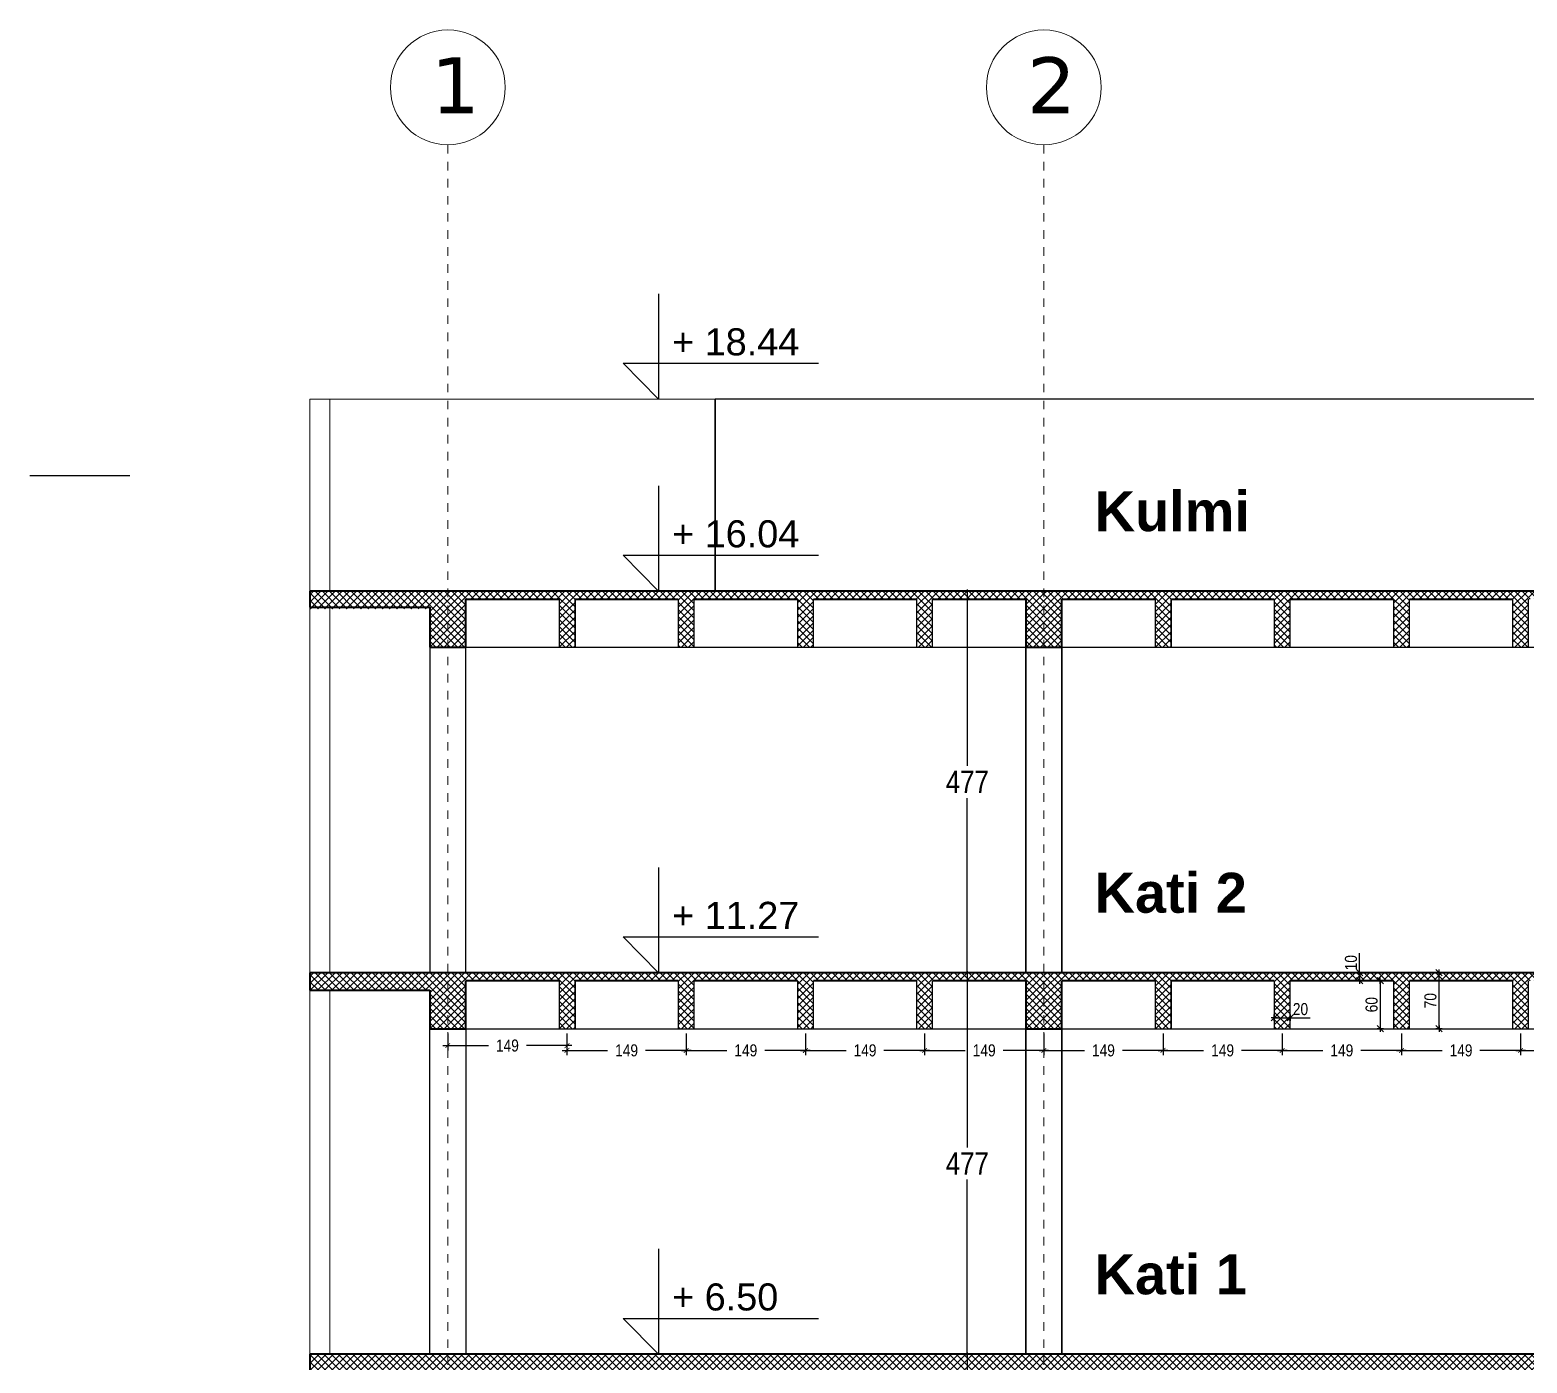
# Model space of a CAD drawing. Header units: centimetres. Extents: x 85226 to 578505, y -13061 to 170378.
# Drawn here: x 440003 to 441875, y 129253 to 130920 of the extents above; entities that cross this region are included whole.
import ezdxf

# ---------------------------------------------------------------- set-up
doc = ezdxf.new("R2010")
doc.units = ezdxf.units.CM
doc.linetypes.add('Dashed', pattern=[10.666667, 5.333333, -5.333333])
doc.linetypes.add('Dot & Dashed', pattern=[12.666666, 6.666666, -3.333333, 0, -2.666667])
for name, color, linetype, lineweight in [('0_Pen_No__6', 6, 'Continuous', 18), ('Akset_Pen_No__13', 13, 'Continuous', 18), ('Dimensionet', 150, 'Continuous', 15), ('muri', 7, 'Continuous', 40), ('New_01 Bodrumi_Pen_No__87', 87, 'Continuous', 18), ('Shtyllat', 1, 'Continuous', 25), ('Spotat', 1, 'Continuous', 15)]:
    doc.layers.add(name, color=color, linetype=linetype, lineweight=lineweight)
doc.layers.add('New_01 Bodrumi_Pen_No__88', color=7, linetype='Continuous', lineweight=18, true_color=0x092600)
doc.styles.add('Dimensionet CM', font='swissc.ttf', dxfattribs={"height": 15})
doc.styles.add('Mini shkronjat', font='simplex.shx', dxfattribs={"height": 6})
doc.dimstyles.new('Dimensionet CM', dxfattribs={"dimtxt": 10, "dimasz": 6, "dimexe": 6, "dimexo": 6, "dimgap": 10, "dimtad": 0, "dimtih": 1, "dimtoh": 1, "dimtxsty": 'Dimensionet CM', "dimblk": 'ARCHTICK', "dimcen": 1, "dimdle": 6, "dimadec": 0, "dimazin": 0, "dimtfac": 1, "dimtmove": 0, "dimatfit": 3, "dimldrblk": 'ARCHTICK', "dimfxl": 1, "dimarcsym": 0})
doc.dimstyles.new('DTH', dxfattribs={"dimtxt": 10, "dimasz": 0.8, "dimexe": 6, "dimexo": 6, "dimgap": 3, "dimtad": 1, "dimdec": 1, "dimtxsty": 'Dimensionet CM', "dimblk": 'D', "dimcen": 1, "dimdle": 6, "dimse1": 1, "dimse2": 1, "dimclrd": 256, "dimclrt": 256, "dimadec": 0, "dimazin": 0, "dimtfac": 1, "dimtdec": 1, "dimtmove": 0, "dimatfit": 3, "dimldrblk": 'D', "dimfxl": 6, "dimarcsym": 0})
doc.dimstyles.new('Maxi shkronjat', dxfattribs={"dimscale": 2, "dimtxt": 30, "dimasz": 1, "dimexe": 1, "dimexo": 1, "dimgap": 3, "dimtad": 0, "dimtih": 1, "dimtoh": 1, "dimzin": 9, "dimtxsty": 'Dimensionet CM', "dimblk": 'ARCHTICK', "dimcen": 1, "dimdle": 1, "dimadec": 0, "dimazin": 0, "dimtfac": 1, "dimtmove": 0, "dimatfit": 3, "dimldrblk": 'ARCHTICK', "dimfxl": 1, "dimarcsym": 0})
pattern_1 = [(135, (305789.556, 198503.813), (-4.49012806, -4.49012806), []), (225, (305789.556, 198503.813), (4.49012806, -4.49012806), [])]

# ---------------------------------------------------------------- blocks, each defined once
blk = doc.blocks.new('_ArchTick')
at = {"layer": 'Spotat', "color": 0, "const_width": 0.15}
blk.add_lwpolyline([(-0.5, -0.5), (0.5, 0.5)], dxfattribs=at)
blk = doc.blocks.new('*D4760')
at = {"color": 0, "lineweight": -2, "transparency": 16777216}
for p, q in [((440525.5, 129665), (440525.5, 129643.8)), ((440674.5, 129665), (440674.5, 129643.8)), ((440519.5, 129649.8), (440576.3, 129649.8)), ((440680.5, 129649.8), (440623.7, 129649.8))]:
    blk.add_line(p, q, dxfattribs=at)
at = {"layer": 'DEFPOINTS', "color": 0, "transparency": 16777216}
for p in [(440525.5, 129671), (440674.5, 129671), (440674.5, 129649.8)]:
    blk.add_point(p, dxfattribs=at)
at = {"color": 0, "lineweight": -2, "transparency": 16777216, "xscale": 6, "yscale": 6, "zscale": 6, "rotation": 180}
blk.add_blockref('_ArchTick', (440525.5, 129649.8), dxfattribs=at)
at = {"color": 0, "lineweight": -2, "transparency": 16777216, "xscale": 6, "yscale": 6, "zscale": 6}
blk.add_blockref('_ArchTick', (440674.5, 129649.8), dxfattribs=at)
at = {"color": 0, "transparency": 16777216, "insert": (440600, 129649.8), "char_height": 15, "attachment_point": 5, "style": 'Dimensionet CM'}
blk.add_mtext('149', dxfattribs=at)
blk = doc.blocks.new('*D4761')
at = {"color": 0, "lineweight": -2, "transparency": 16777216}
for p, q in [((440674.5, 129665), (440674.5, 129637.8)), ((440823.5, 129665), (440823.5, 129637.8)), ((440668.5, 129643.8), (440725.3, 129643.8)), ((440829.5, 129643.8), (440772.7, 129643.8))]:
    blk.add_line(p, q, dxfattribs=at)
at = {"layer": 'DEFPOINTS', "color": 0, "transparency": 16777216}
for p in [(440674.5, 129671), (440823.5, 129671), (440823.5, 129643.8)]:
    blk.add_point(p, dxfattribs=at)
at = {"color": 0, "lineweight": -2, "transparency": 16777216, "xscale": 6, "yscale": 6, "zscale": 6, "rotation": 180}
blk.add_blockref('_ArchTick', (440674.5, 129643.8), dxfattribs=at)
at = {"color": 0, "lineweight": -2, "transparency": 16777216, "xscale": 6, "yscale": 6, "zscale": 6}
blk.add_blockref('_ArchTick', (440823.5, 129643.8), dxfattribs=at)
at = {"color": 0, "transparency": 16777216, "insert": (440749, 129643.8), "char_height": 15, "attachment_point": 5, "style": 'Dimensionet CM'}
blk.add_mtext('149', dxfattribs=at)
blk = doc.blocks.new('*D4762')
at = {"color": 0, "lineweight": -2, "transparency": 16777216}
for p, q in [((440823.5, 129665), (440823.5, 129637.8)), ((440972.5, 129665), (440972.5, 129637.8)), ((440817.5, 129643.8), (440874.3, 129643.8)), ((440978.5, 129643.8), (440921.7, 129643.8))]:
    blk.add_line(p, q, dxfattribs=at)
at = {"layer": 'DEFPOINTS', "color": 0, "transparency": 16777216}
for p in [(440823.5, 129671), (440972.5, 129671), (440972.5, 129643.8)]:
    blk.add_point(p, dxfattribs=at)
at = {"color": 0, "lineweight": -2, "transparency": 16777216, "xscale": 6, "yscale": 6, "zscale": 6, "rotation": 180}
blk.add_blockref('_ArchTick', (440823.5, 129643.8), dxfattribs=at)
at = {"color": 0, "lineweight": -2, "transparency": 16777216, "xscale": 6, "yscale": 6, "zscale": 6}
blk.add_blockref('_ArchTick', (440972.5, 129643.8), dxfattribs=at)
at = {"color": 0, "transparency": 16777216, "insert": (440898, 129643.8), "char_height": 15, "attachment_point": 5, "style": 'Dimensionet CM'}
blk.add_mtext('149', dxfattribs=at)
blk = doc.blocks.new('*D4763')
at = {"color": 0, "lineweight": -2, "transparency": 16777216}
for p, q in [((440972.5, 129665), (440972.5, 129637.8)), ((441121.5, 129665), (441121.5, 129637.8)), ((440966.5, 129643.8), (441023.3, 129643.8)), ((441127.5, 129643.8), (441070.7, 129643.8))]:
    blk.add_line(p, q, dxfattribs=at)
at = {"layer": 'DEFPOINTS', "color": 0, "transparency": 16777216}
for p in [(440972.5, 129671), (441121.5, 129671), (441121.5, 129643.8)]:
    blk.add_point(p, dxfattribs=at)
at = {"color": 0, "lineweight": -2, "transparency": 16777216, "xscale": 6, "yscale": 6, "zscale": 6, "rotation": 180}
blk.add_blockref('_ArchTick', (440972.5, 129643.8), dxfattribs=at)
at = {"color": 0, "lineweight": -2, "transparency": 16777216, "xscale": 6, "yscale": 6, "zscale": 6}
blk.add_blockref('_ArchTick', (441121.5, 129643.8), dxfattribs=at)
at = {"color": 0, "transparency": 16777216, "insert": (441047, 129643.8), "char_height": 15, "attachment_point": 5, "style": 'Dimensionet CM'}
blk.add_mtext('149', dxfattribs=at)
blk = doc.blocks.new('*D4764')
at = {"color": 0, "lineweight": -2, "transparency": 16777216}
for p, q in [((441121.5, 129665), (441121.5, 129637.8)), ((441270.5, 129665), (441270.5, 129637.8)), ((441115.5, 129643.8), (441172.3, 129643.8)), ((441276.5, 129643.8), (441219.7, 129643.8))]:
    blk.add_line(p, q, dxfattribs=at)
at = {"layer": 'DEFPOINTS', "color": 0, "transparency": 16777216}
for p in [(441121.5, 129671), (441270.5, 129671), (441270.5, 129643.8)]:
    blk.add_point(p, dxfattribs=at)
at = {"color": 0, "lineweight": -2, "transparency": 16777216, "xscale": 6, "yscale": 6, "zscale": 6, "rotation": 180}
blk.add_blockref('_ArchTick', (441121.5, 129643.8), dxfattribs=at)
at = {"color": 0, "lineweight": -2, "transparency": 16777216, "xscale": 6, "yscale": 6, "zscale": 6}
blk.add_blockref('_ArchTick', (441270.5, 129643.8), dxfattribs=at)
at = {"color": 0, "transparency": 16777216, "insert": (441196, 129643.8), "char_height": 15, "attachment_point": 5, "style": 'Dimensionet CM'}
blk.add_mtext('149', dxfattribs=at)
blk = doc.blocks.new('*D4765')
at = {"color": 0, "lineweight": -2, "transparency": 16777216}
for p, q in [((441270.5, 129665), (441270.5, 129637.8)), ((441419.5, 129665), (441419.5, 129637.8)), ((441264.5, 129643.8), (441321.3, 129643.8)), ((441425.5, 129643.8), (441368.7, 129643.8))]:
    blk.add_line(p, q, dxfattribs=at)
at = {"layer": 'DEFPOINTS', "color": 0, "transparency": 16777216}
for p in [(441270.5, 129671), (441419.5, 129671), (441419.5, 129643.8)]:
    blk.add_point(p, dxfattribs=at)
at = {"color": 0, "lineweight": -2, "transparency": 16777216, "xscale": 6, "yscale": 6, "zscale": 6, "rotation": 180}
blk.add_blockref('_ArchTick', (441270.5, 129643.8), dxfattribs=at)
at = {"color": 0, "lineweight": -2, "transparency": 16777216, "xscale": 6, "yscale": 6, "zscale": 6}
blk.add_blockref('_ArchTick', (441419.5, 129643.8), dxfattribs=at)
at = {"color": 0, "transparency": 16777216, "insert": (441345, 129643.8), "char_height": 15, "attachment_point": 5, "style": 'Dimensionet CM'}
blk.add_mtext('149', dxfattribs=at)
blk = doc.blocks.new('*D4766')
at = {"color": 0, "lineweight": -2, "transparency": 16777216}
for p, q in [((441419.5, 129665), (441419.5, 129637.8)), ((441568.5, 129665), (441568.5, 129637.8)), ((441413.5, 129643.8), (441470.3, 129643.8)), ((441574.5, 129643.8), (441517.7, 129643.8))]:
    blk.add_line(p, q, dxfattribs=at)
at = {"layer": 'DEFPOINTS', "color": 0, "transparency": 16777216}
for p in [(441419.5, 129671), (441568.5, 129671), (441568.5, 129643.8)]:
    blk.add_point(p, dxfattribs=at)
at = {"color": 0, "lineweight": -2, "transparency": 16777216, "xscale": 6, "yscale": 6, "zscale": 6, "rotation": 180}
blk.add_blockref('_ArchTick', (441419.5, 129643.8), dxfattribs=at)
at = {"color": 0, "lineweight": -2, "transparency": 16777216, "xscale": 6, "yscale": 6, "zscale": 6}
blk.add_blockref('_ArchTick', (441568.5, 129643.8), dxfattribs=at)
at = {"color": 0, "transparency": 16777216, "insert": (441494, 129643.8), "char_height": 15, "attachment_point": 5, "style": 'Dimensionet CM'}
blk.add_mtext('149', dxfattribs=at)
blk = doc.blocks.new('*D4767')
at = {"color": 0, "lineweight": -2, "transparency": 16777216}
for p, q in [((441568.5, 129665), (441568.5, 129637.8)), ((441717.5, 129665), (441717.5, 129637.8)), ((441562.5, 129643.8), (441619.3, 129643.8)), ((441723.5, 129643.8), (441666.7, 129643.8))]:
    blk.add_line(p, q, dxfattribs=at)
at = {"layer": 'DEFPOINTS', "color": 0, "transparency": 16777216}
for p in [(441568.5, 129671), (441717.5, 129671), (441717.5, 129643.8)]:
    blk.add_point(p, dxfattribs=at)
at = {"color": 0, "lineweight": -2, "transparency": 16777216, "xscale": 6, "yscale": 6, "zscale": 6, "rotation": 180}
blk.add_blockref('_ArchTick', (441568.5, 129643.8), dxfattribs=at)
at = {"color": 0, "lineweight": -2, "transparency": 16777216, "xscale": 6, "yscale": 6, "zscale": 6}
blk.add_blockref('_ArchTick', (441717.5, 129643.8), dxfattribs=at)
at = {"color": 0, "transparency": 16777216, "insert": (441643, 129643.8), "char_height": 15, "attachment_point": 5, "style": 'Dimensionet CM'}
blk.add_mtext('149', dxfattribs=at)
blk = doc.blocks.new('*D4768')
at = {"color": 0, "lineweight": -2, "transparency": 16777216}
for p, q in [((441717.5, 129665), (441717.5, 129637.8)), ((441866.5, 129665), (441866.5, 129637.8)), ((441711.5, 129643.8), (441768.3, 129643.8)), ((441872.5, 129643.8), (441815.7, 129643.8))]:
    blk.add_line(p, q, dxfattribs=at)
at = {"layer": 'DEFPOINTS', "color": 0, "transparency": 16777216}
for p in [(441717.5, 129671), (441866.5, 129671), (441866.5, 129643.8)]:
    blk.add_point(p, dxfattribs=at)
at = {"color": 0, "lineweight": -2, "transparency": 16777216, "xscale": 6, "yscale": 6, "zscale": 6, "rotation": 180}
blk.add_blockref('_ArchTick', (441717.5, 129643.8), dxfattribs=at)
at = {"color": 0, "lineweight": -2, "transparency": 16777216, "xscale": 6, "yscale": 6, "zscale": 6}
blk.add_blockref('_ArchTick', (441866.5, 129643.8), dxfattribs=at)
at = {"color": 0, "transparency": 16777216, "insert": (441792, 129643.8), "char_height": 15, "attachment_point": 5, "style": 'Dimensionet CM'}
blk.add_mtext('149', dxfattribs=at)
blk = doc.blocks.new('*D4769')
at = {"color": 0, "lineweight": -2, "transparency": 16777216}
for p, q in [((441866.5, 129665), (441866.5, 129637.8)), ((442015.5, 129665), (442015.5, 129637.8)), ((441860.5, 129643.8), (441917.3, 129643.8)), ((442021.5, 129643.8), (441964.7, 129643.8))]:
    blk.add_line(p, q, dxfattribs=at)
at = {"layer": 'DEFPOINTS', "color": 0, "transparency": 16777216}
for p in [(441866.5, 129671), (442015.5, 129671), (442015.5, 129643.8)]:
    blk.add_point(p, dxfattribs=at)
at = {"color": 0, "lineweight": -2, "transparency": 16777216, "xscale": 6, "yscale": 6, "zscale": 6, "rotation": 180}
blk.add_blockref('_ArchTick', (441866.5, 129643.8), dxfattribs=at)
at = {"color": 0, "lineweight": -2, "transparency": 16777216, "xscale": 6, "yscale": 6, "zscale": 6}
blk.add_blockref('_ArchTick', (442015.5, 129643.8), dxfattribs=at)
at = {"color": 0, "transparency": 16777216, "insert": (441941, 129643.8), "char_height": 15, "attachment_point": 5, "style": 'Dimensionet CM'}
blk.add_mtext('149', dxfattribs=at)
blk = doc.blocks.new('D')
for p, q in [((5, 5), (-5, -5)), ((-5, 0), (5, 0)), ((0, 5), (0, -5))]:
    blk.add_line(p, q)
blk = doc.blocks.new('*D4848')
at = {"lineweight": -2, "transparency": 16777216}
for p, q in [((441559.3, 129684.7), (441577.7, 129684.7)), ((441578.5, 129684.7), (441603.3, 129684.7))]:
    blk.add_line(p, q, dxfattribs=at)
at = {"layer": 'DEFPOINTS', "color": 0, "transparency": 16777216}
for p in [(441578.5, 129684.7), (441558.5, 129671), (441578.5, 129671)]:
    blk.add_point(p, dxfattribs=at)
at = {"lineweight": -2, "transparency": 16777216, "xscale": 0.8, "yscale": 0.8, "zscale": 0.8, "rotation": 180}
blk.add_blockref('D', (441558.5, 129684.7), dxfattribs=at)
at = {"lineweight": -2, "transparency": 16777216, "xscale": 0.8, "yscale": 0.8, "zscale": 0.8}
blk.add_blockref('D', (441578.5, 129684.7), dxfattribs=at)
at = {"transparency": 16777216, "insert": (441591.3, 129695.4), "char_height": 15, "attachment_point": 5, "style": 'Dimensionet CM'}
blk.add_mtext('20', dxfattribs=at)
blk = doc.blocks.new('*D4849')
at = {"lineweight": -2, "transparency": 16777216}
for p, q in [((441665.2, 129741), (441665.2, 129765.2)), ((441665.2, 129731.8), (441665.2, 129740.2))]:
    blk.add_line(p, q, dxfattribs=at)
at = {"layer": 'DEFPOINTS', "color": 0, "transparency": 16777216}
for p in [(441643, 129741), (441665.2, 129741), (441643, 129731)]:
    blk.add_point(p, dxfattribs=at)
at = {"lineweight": -2, "transparency": 16777216, "xscale": 0.8, "yscale": 0.8, "zscale": 0.8}
for p, rotation in [((441665.2, 129741), 90), ((441665.2, 129731), 270)]:
    blk.add_blockref('D', p, dxfattribs=dict(at, rotation=rotation))
at = {"transparency": 16777216, "insert": (441654.5, 129753.5), "char_height": 15, "attachment_point": 5, "rotation": 90, "style": 'Dimensionet CM'}
blk.add_mtext('10', dxfattribs=at)
blk = doc.blocks.new('*D4850')
at = {"lineweight": -2, "transparency": 16777216}
blk.add_line((441691, 129730.2), (441691, 129671.8), dxfattribs=at)
at = {"layer": 'DEFPOINTS', "color": 0, "transparency": 16777216}
for p in [(441707.5, 129731), (441691, 129671), (441707.5, 129671)]:
    blk.add_point(p, dxfattribs=at)
at = {"lineweight": -2, "transparency": 16777216, "xscale": 0.8, "yscale": 0.8, "zscale": 0.8}
for p, rotation in [((441691, 129731), 90), ((441691, 129671), 270)]:
    blk.add_blockref('D', p, dxfattribs=dict(at, rotation=rotation))
at = {"transparency": 16777216, "insert": (441680.3, 129701), "char_height": 15, "attachment_point": 5, "rotation": 90, "style": 'Dimensionet CM'}
blk.add_mtext('60', dxfattribs=at)
blk = doc.blocks.new('*D4851')
at = {"lineweight": -2, "transparency": 16777216}
blk.add_line((441764.5, 129671.8), (441764.5, 129740.2), dxfattribs=at)
at = {"layer": 'DEFPOINTS', "color": 0, "transparency": 16777216}
for p in [(441727.5, 129741), (441764.5, 129741), (441727.5, 129671)]:
    blk.add_point(p, dxfattribs=at)
at = {"lineweight": -2, "transparency": 16777216, "xscale": 0.8, "yscale": 0.8, "zscale": 0.8}
for p, rotation in [((441764.5, 129741), 90), ((441764.5, 129671), 270)]:
    blk.add_blockref('D', p, dxfattribs=dict(at, rotation=rotation))
at = {"transparency": 16777216, "insert": (441753.8, 129706), "char_height": 15, "attachment_point": 5, "rotation": 90, "style": 'Dimensionet CM'}
blk.add_mtext('70', dxfattribs=at)
blk = doc.blocks.new('*D4899')
at = {"layer": 'DEFPOINTS', "color": 0, "transparency": 16777216}
for p in [(441174.9, 129741), (441248, 129741), (441248, 129264)]:
    blk.add_point(p, dxfattribs=at)
at = {"layer": 'Dimensionet', "color": 0, "lineweight": -2, "transparency": 16777216}
for p, q in [((441246, 129741), (441172.9, 129741)), ((441174.9, 129743), (441174.9, 129522.6)), ((441174.9, 129262), (441174.9, 129482.3)), ((441246, 129264), (441172.9, 129264))]:
    blk.add_line(p, q, dxfattribs=at)
at = {"layer": 'Dimensionet', "color": 0, "lineweight": -2, "transparency": 16777216, "xscale": 2, "yscale": 2, "zscale": 2}
for p, rotation in [((441174.9, 129741), 90), ((441174.9, 129264), 270)]:
    blk.add_blockref('_ArchTick', p, dxfattribs=dict(at, rotation=rotation))
at = {"layer": 'Dimensionet', "color": 0, "transparency": 16777216, "insert": (441174.9, 129502.5), "char_height": 15, "attachment_point": 5, "style": 'Dimensionet CM'}
blk.add_mtext('{\\H1.875x;477}', dxfattribs=at)
blk = doc.blocks.new('*D4615')
at = {"layer": 'DEFPOINTS', "color": 0, "transparency": 16777216}
for p in [(441174.9, 129264), (441248, 129264), (441248, 128614)]:
    blk.add_point(p, dxfattribs=at)
at = {"layer": 'Dimensionet', "color": 0, "lineweight": -2, "transparency": 16777216}
for p, q in [((441246, 129264), (441172.9, 129264)), ((441174.9, 129266), (441174.9, 128959.4)), ((441174.9, 128612), (441174.9, 128918.5)), ((441246, 128614), (441172.9, 128614))]:
    blk.add_line(p, q, dxfattribs=at)
at = {"layer": 'Dimensionet', "color": 0, "lineweight": -2, "transparency": 16777216, "xscale": 2, "yscale": 2, "zscale": 2}
for p, rotation in [((441174.9, 129264), 90), ((441174.9, 128614), 270)]:
    blk.add_blockref('_ArchTick', p, dxfattribs=dict(at, rotation=rotation))
at = {"layer": 'Dimensionet', "color": 0, "transparency": 16777216, "insert": (441174.9, 128939), "char_height": 15, "attachment_point": 5, "style": 'Dimensionet CM'}
blk.add_mtext('{\\H1.875x;650}', dxfattribs=at)
blk = doc.blocks.new('*D4617')
at = {"layer": 'DEFPOINTS', "color": 0, "transparency": 16777216}
for p in [(441174.9, 130218), (441248, 130218), (441248, 129741)]:
    blk.add_point(p, dxfattribs=at)
at = {"layer": 'Dimensionet', "color": 0, "lineweight": -2, "transparency": 16777216}
for p, q in [((441246, 130218), (441172.9, 130218)), ((441174.9, 130220), (441174.9, 129999.6)), ((441174.9, 129739), (441174.9, 129959.3)), ((441246, 129741), (441172.9, 129741))]:
    blk.add_line(p, q, dxfattribs=at)
at = {"layer": 'Dimensionet', "color": 0, "lineweight": -2, "transparency": 16777216, "xscale": 2, "yscale": 2, "zscale": 2}
for p, rotation in [((441174.9, 130218), 90), ((441174.9, 129741), 270)]:
    blk.add_blockref('_ArchTick', p, dxfattribs=dict(at, rotation=rotation))
at = {"layer": 'Dimensionet', "color": 0, "transparency": 16777216, "insert": (441174.9, 129979.5), "char_height": 15, "attachment_point": 5, "style": 'Dimensionet CM'}
blk.add_mtext('{\\H1.875x;477}', dxfattribs=at)

msp = doc.modelspace()

# ---------------------------------------------------------------- hatches: boundary and pattern name
h = msp.add_hatch()
h.set_pattern_fill('ANSI37', color=256, scale=2, angle=90, style=0)
h.set_pattern_definition([(135, (305789.556, 198980.813), (-4.49012806, -4.49012806), []), (225, (305789.556, 198980.813), (4.49012806, -4.49012806), [])])
h.paths.add_polyline_path([(440525.535, 130217.973), (440353.035, 130217.973), (440353.035, 130195.973), (440503.035, 130195.973), (440503.035, 130147.973), (440525.535, 130147.973)])
h.paths.add_polyline_path([(440548.035, 130207.973), (440664.535, 130207.973), (440664.535, 130147.973), (440684.535, 130147.973), (440684.535, 130207.973), (440813.535, 130207.973), (440813.535, 130147.973), (440833.535, 130147.973), (440833.535, 130207.973), (440962.535, 130207.973), (440962.535, 130147.973), (440982.535, 130147.973), (440982.535, 130207.973), (441111.535, 130207.973), (441111.535, 130147.973), (441131.535, 130147.973), (441131.535, 130207.973), (441248.035, 130207.973), (441248.035, 130147.973), (441270.535, 130147.973), (441270.535, 130217.973), (440525.535, 130217.973), (440525.535, 130147.973), (440548.035, 130147.973)])
h = msp.add_hatch()
h.set_pattern_fill('ANSI37', color=256, scale=2, angle=90, style=0)
h.set_pattern_definition([(135, (305789.556, 198980.813), (-4.49012806, -4.49012806), []), (225, (305789.556, 198980.813), (4.49012806, -4.49012806), [])])
h.paths.add_polyline_path([(442015.535, 130217.973), (441270.535, 130217.973), (441270.535, 130147.973), (441293.035, 130147.973), (441293.035, 130207.973), (441409.535, 130207.973), (441409.535, 130147.973), (441429.535, 130147.973), (441429.535, 130207.973), (441558.535, 130207.973), (441558.535, 130147.973), (441578.535, 130147.973), (441578.535, 130207.973), (441707.535, 130207.973), (441707.535, 130147.973), (441727.535, 130147.973), (441727.535, 130207.973), (441856.535, 130207.973), (441856.535, 130147.973), (441876.535, 130147.973), (441876.535, 130207.973), (441993.035, 130207.973), (441993.035, 130147.973), (442015.535, 130147.973)])
h = msp.add_hatch()
h.set_pattern_fill('ANSI37', color=256, scale=2, angle=90, style=0)
h.set_pattern_definition(pattern_1)
h.paths.add_polyline_path([(440353.035, 129740.973), (440353.035, 129718.973), (440503.035, 129718.973), (440503.035, 129670.973), (440525.535, 129670.973), (440525.535, 129740.973)])
h.paths.add_polyline_path([(440548.035, 129730.973), (440664.535, 129730.973), (440664.535, 129670.973), (440684.535, 129670.973), (440684.535, 129730.973), (440813.535, 129730.973), (440813.535, 129670.973), (440833.535, 129670.973), (440833.535, 129730.973), (440962.535, 129730.973), (440962.535, 129670.973), (440982.535, 129670.973), (440982.535, 129730.973), (441111.535, 129730.973), (441111.535, 129670.973), (441131.535, 129670.973), (441131.535, 129730.973), (441248.035, 129730.973), (441248.035, 129670.973), (441270.535, 129670.973), (441270.535, 129740.973), (440525.535, 129740.973), (440525.535, 129670.973), (440548.035, 129670.973)])
h = msp.add_hatch()
h.set_pattern_fill('ANSI37', color=256, scale=2, angle=90, style=0)
h.set_pattern_definition(pattern_1)
h.paths.add_polyline_path([(441293.035, 129730.973), (441409.535, 129730.973), (441409.535, 129670.973), (441429.535, 129670.973), (441429.535, 129730.973), (441558.535, 129730.973), (441558.535, 129670.973), (441578.535, 129670.973), (441578.535, 129730.973), (441707.535, 129730.973), (441707.535, 129670.973), (441727.535, 129670.973), (441727.535, 129730.973), (441856.535, 129730.973), (441856.535, 129670.973), (441876.535, 129670.973), (441876.535, 129730.973), (441993.035, 129730.973), (441993.035, 129670.973), (442015.535, 129670.973), (442015.535, 129740.973), (441270.535, 129740.973), (441270.535, 129670.973), (441293.035, 129670.973)])
h = msp.add_hatch()
h.set_pattern_fill('ANSI37', color=256, scale=2, angle=90, style=0)
h.set_pattern_definition([(135, (305789.556, 198486.813), (-4.49012806, -4.49012806), []), (225, (305789.556, 198486.813), (4.49012806, -4.49012806), [])])
h.paths.add_polyline_path([(440525.535, 129263.973), (440353.035, 129263.973), (440353.035, 129243.973), (440503.035, 129243.973), (440503.035, 129193.973), (440525.535, 129193.973)])
h.paths.add_polyline_path([(440548.035, 129243.973), (441248.035, 129243.973), (441248.035, 129143.973), (441270.535, 129143.973), (441270.535, 129263.973), (440525.535, 129263.973), (440525.535, 129193.973), (440548.035, 129193.973)])
h.paths.add_polyline_path([(442015.535, 129263.973), (441270.535, 129263.973), (441270.535, 129143.973), (441293.035, 129143.973), (441293.035, 129193.973), (441293.035, 129243.973), (441993.035, 129243.973), (441993.035, 129143.973), (442015.535, 129143.973)])
h.paths.add_polyline_path([(442760.535, 129263.973), (442015.535, 129263.973), (442015.535, 129143.973), (442038.035, 129143.973), (442038.035, 129193.973), (442038.035, 129243.973), (442738.035, 129243.973), (442738.035, 129143.973), (442760.535, 129143.973)])
h.paths.add_polyline_path([(443505.535, 129263.973), (442760.535, 129263.973), (442760.535, 129143.973), (442783.035, 129143.973), (442783.035, 129193.973), (442783.035, 129243.973), (443483.035, 129243.973), (443483.035, 129143.973), (443505.535, 129143.973)])
h.paths.add_polyline_path([(444250.535, 129263.973), (443505.535, 129263.973), (443505.535, 129143.973), (443528.035, 129143.973), (443528.035, 129193.973), (443528.035, 129243.973), (444228.035, 129243.973), (444228.035, 129143.973), (444250.535, 129143.973)])
h.paths.add_polyline_path([(444995.535, 129263.973), (444250.535, 129263.973), (444250.535, 129143.973), (444273.035, 129143.973), (444273.035, 129193.973), (444273.035, 129243.973), (444973.035, 129243.973), (444973.035, 129143.973), (444995.535, 129143.973)])
h.paths.add_polyline_path([(445018.035, 129263.973), (444995.535, 129263.973), (444995.535, 129143.973), (445018.035, 129143.973), (445018.035, 129193.973)])

# ---------------------------------------------------------------- linework, layer by layer
for p, q in [((440859.578, 130217.973), (440859.578, 130457.973)), ((445718.028, 130457.973), (440859.578, 130457.973)), ((440859.578, 130457.973), (440859.578, 130217.973)), ((440128.203, 130362.167), (440003.203, 130362.167)), ((440548.035, 129740.973), (440548.035, 130207.973)), ((440664.535, 130207.973), (440664.535, 130147.973)), ((440684.535, 130207.973), (440684.535, 130147.973)), ((440859.578, 130217.973), (445018.035, 130217.973)), ((441409.535, 130207.973), (441293.035, 130207.973)), ((441293.035, 130207.973), (441293.035, 129740.973)), ((441293.035, 129740.973), (441293.035, 130207.973)), ((441409.535, 130207.973), (441409.535, 130147.973)), ((441558.535, 130207.973), (441429.535, 130207.973)), ((441429.535, 130207.973), (441429.535, 130147.973)), ((441707.535, 130207.973), (441578.535, 130207.973)), ((441856.535, 130207.973), (441727.535, 130207.973)), ((440503.035, 130197.973), (440503.035, 129740.973)), ((441248.035, 129740.973), (441248.035, 130197.973)), ((441248.035, 130197.973), (441248.035, 129740.973)), ((440548.035, 130147.973), (444973.035, 130147.973)), ((440463.551, 129740.973), (441248.035, 129740.973)), ((441248.035, 129740.973), (441293.035, 129740.973)), ((441293.035, 129740.973), (441993.035, 129740.973)), ((440548.035, 129730.973), (440548.035, 129263.973)), ((440664.535, 129730.973), (440664.535, 129670.973)), ((440684.535, 129730.973), (440684.535, 129670.973)), ((441248.035, 129730.973), (441248.035, 129263.973)), ((441248.035, 129263.973), (441248.035, 129730.973)), ((441293.035, 129263.973), (441293.035, 129730.973)), ((441293.035, 129730.973), (441293.035, 129263.973)), ((441409.535, 129730.973), (441409.535, 129670.973)), ((441429.535, 129730.973), (441429.535, 129670.973)), ((440503.035, 129263.973), (440503.035, 129718.973)), ((440525.535, 129670.973), (441248.035, 129670.973)), ((441293.035, 129670.973), (444973.035, 129670.973)), ((440408.727, 129263.973), (441248.035, 129263.973)), ((441248.035, 129263.973), (441293.035, 129263.973)), ((441293.035, 129263.973), (441993.035, 129263.973))]:
    msp.add_line(p, q)
for points in [[(440664.535, 130207.973), (440664.535, 130147.973), (440684.535, 130147.973), (440684.535, 130207.973)], [(440813.535, 130207.973), (440813.535, 130147.973), (440833.535, 130147.973), (440833.535, 130207.973)], [(440962.535, 130207.973), (440962.535, 130147.973), (440982.535, 130147.973), (440982.535, 130207.973)], [(441111.535, 130207.973), (441111.535, 130147.973), (441131.535, 130147.973), (441131.535, 130207.973)], [(441409.535, 130207.973), (441409.535, 130147.973), (441429.535, 130147.973), (441429.535, 130207.973)], [(441558.535, 130207.973), (441558.535, 130147.973), (441578.535, 130147.973), (441578.535, 130207.973)], [(441707.535, 130207.973), (441707.535, 130147.973), (441727.535, 130147.973), (441727.535, 130207.973)], [(441856.535, 130207.973), (441856.535, 130147.973), (441876.535, 130147.973), (441876.535, 130207.973)], [(440664.535, 129730.973), (440664.535, 129670.973), (440684.535, 129670.973), (440684.535, 129730.973)], [(440813.535, 129730.973), (440813.535, 129670.973), (440833.535, 129670.973), (440833.535, 129730.973)], [(440962.535, 129730.973), (440962.535, 129670.973), (440982.535, 129670.973), (440982.535, 129730.973)], [(441111.535, 129730.973), (441111.535, 129670.973), (441131.535, 129670.973), (441131.535, 129730.973)], [(441409.535, 129730.973), (441409.535, 129670.973), (441429.535, 129670.973), (441429.535, 129730.973)], [(441558.535, 129730.973), (441558.535, 129670.973), (441578.535, 129670.973), (441578.535, 129730.973)], [(441707.535, 129730.973), (441707.535, 129670.973), (441727.535, 129670.973), (441727.535, 129730.973)], [(441856.535, 129730.973), (441856.535, 129670.973), (441876.535, 129670.973), (441876.535, 129730.973)]]:
    msp.add_lwpolyline(points)
at = {"layer": 'Akset_Pen_No__13', "color": 251, "linetype": 'Dashed', "ltscale": 2}
for p, q in [((440525.535, 130775.961), (440525.535, 128143.089)), ((441270.535, 130775.961), (441270.535, 128143.089))]:
    msp.add_line(p, q, dxfattribs=at)
at = {"layer": 'Akset_Pen_No__13', "color": 251, "ltscale": 2}
for centre in [(440525.535, 130847.766), (441270.535, 130847.766)]:
    msp.add_circle(centre, 71.805, dxfattribs=at)
at = {"layer": 'muri'}
for p, q in [((445018.035, 130217.973), (440353.035, 130217.973)), ((440353.035, 130217.973), (440353.035, 130197.973)), ((440548.035, 130147.973), (440548.035, 130207.973)), ((440548.035, 130207.973), (440664.535, 130207.973)), ((440684.535, 130207.973), (440813.535, 130207.973)), ((440833.535, 130207.973), (440962.535, 130207.973)), ((440982.535, 130207.973), (441111.535, 130207.973)), ((441131.535, 130207.973), (441248.035, 130207.973)), ((441248.035, 130207.973), (441248.035, 130147.973)), ((441293.035, 130147.973), (441293.035, 130207.973)), ((441293.035, 130207.973), (441409.535, 130207.973)), ((441429.535, 130207.973), (441558.535, 130207.973)), ((441578.535, 130207.973), (441707.535, 130207.973)), ((441727.535, 130207.973), (441856.535, 130207.973)), ((440353.035, 130197.973), (440503.035, 130197.973)), ((440503.035, 130197.973), (440503.035, 130147.973)), ((440503.035, 130147.973), (440548.035, 130147.973)), ((441248.035, 130147.973), (441293.035, 130147.973)), ((440353.035, 129740.973), (440353.035, 129718.973)), ((445018.035, 129740.973), (440353.035, 129740.973)), ((440548.035, 129670.973), (440548.035, 129730.973)), ((440664.535, 129730.973), (440548.035, 129730.973)), ((440813.535, 129730.973), (440684.535, 129730.973)), ((440962.535, 129730.973), (440833.535, 129730.973)), ((441111.535, 129730.973), (440982.535, 129730.973)), ((441248.035, 129730.973), (441131.535, 129730.973)), ((441248.035, 129730.973), (441248.035, 129670.973)), ((441293.035, 129670.973), (441293.035, 129730.973)), ((441409.535, 129730.973), (441293.035, 129730.973)), ((441558.535, 129730.973), (441429.535, 129730.973)), ((441707.535, 129730.973), (441578.535, 129730.973)), ((441856.535, 129730.973), (441727.535, 129730.973)), ((440353.035, 129718.973), (440503.035, 129718.973)), ((440503.035, 129718.973), (440503.035, 129670.973)), ((440503.035, 129670.973), (440548.035, 129670.973)), ((441248.035, 129670.973), (441293.035, 129670.973)), ((440353.035, 129263.973), (440353.035, 129243.973)), ((445018.035, 129263.973), (440353.035, 129263.973))]:
    msp.add_line(p, q, dxfattribs=at)
at = {"layer": 'New_01 Bodrumi_Pen_No__87', "color": 87, "linetype": 'Continuous', "lineweight": 18}
for p, q in [((440859.578, 130457.973), (440353.035, 130457.973)), ((440353.035, 130457.973), (440859.578, 130457.973)), ((440353.035, 128864.973), (440353.035, 130457.973)), ((440378.035, 130217.973), (440378.035, 130457.973)), ((440859.578, 130457.973), (445718.028, 130457.973)), ((440859.578, 130457.973), (440859.578, 130217.973)), ((440378.035, 129740.973), (440378.035, 130197.973)), ((440378.035, 129263.973), (440378.035, 129718.973))]:
    msp.add_line(p, q, dxfattribs=at)
at = {"layer": 'New_01 Bodrumi_Pen_No__88', "color": 98, "linetype": 'Continuous', "lineweight": 18, "true_color": 0x092600}
for p, q in [((441248.035, 129263.973), (441248.035, 129730.973)), ((441293.035, 129263.973), (441293.035, 129730.973))]:
    msp.add_line(p, q, dxfattribs=at)
at = {"layer": 'Shtyllat'}
for points in [[(440788.942, 130589.615), (440788.942, 130457.973), (440744.822, 130502.861), (440988.755, 130502.861)], [(440788.942, 130349.615), (440788.942, 130217.973), (440744.822, 130262.861), (440988.755, 130262.861)], [(440788.942, 129872.615), (440788.942, 129740.973), (440744.822, 129785.861), (440988.755, 129785.861)], [(440788.942, 129395.615), (440788.942, 129263.973), (440744.822, 129308.861), (440988.755, 129308.861)]]:
    msp.add_lwpolyline(points, dxfattribs=at)

# ---------------------------------------------------------------- texts
at = {"color": 251, "char_height": 70, "width": 119.52102, "attachment_point": 1, "style": 'Mini shkronjat'}
for s, insert in [('{\\fVerdana|b0|i0|c0|p34;1}', (440504.476, 130885.522)), ('{\\fVerdana|b0|i0|c0|p34;2}', (441249.476, 130885.522))]:
    msp.add_mtext(s, dxfattribs=dict(at, insert=insert))
at = {"layer": '0_Pen_No__6', "linetype": 'Dot & Dashed', "lineweight": 18, "ltscale": 3, "char_height": 50, "attachment_point": 1, "style": 'Dimensionet CM'}
for s, insert in [('{\\fArial|b1|i0|c0|p34;Kulmi}', (441334.092, 130342.934)), ('{\\fArial|b1|i0|c0|p34;Kati 2}', (441334.092, 129865.934)), ('{\\fArial|b1|i0|c0|p34;Kati 1}', (441334.092, 129388.934))]:
    msp.add_mtext(s, dxfattribs=dict(at, insert=insert))
at = {"layer": 'Shtyllat', "char_height": 33.858, "attachment_point": 1, "style": 'Dimensionet CM'}
for s, insert in [('{\\fArial|b0|i0|c0|p34;+ 18.44}', (440805.798, 130546.575)), ('{\\fArial|b0|i0|c0|p34;+ 16.04}', (440805.798, 130306.575)), ('{\\fArial|b0|i0|c0|p34;+ 11.27}', (440805.798, 129829.575)), ('{\\fArial|b0|i0|c0|p34;+ 6.50}', (440805.798, 129352.575))]:
    msp.add_mtext_dynamic_manual_height_columns(s, width=456.26137, gutter_width=90, heights=[0], dxfattribs=dict(at, insert=insert))

# ---------------------------------------------------------------- dimensions: what is measured, and where the dimension line sits
for base, p1, p2, picture, middle in [((441665.244, 129740.973), (441643.035, 129730.973), (441643.035, 129740.973), '*D4849', (441654.544, 129753.5)), ((441764.52, 129740.973), (441727.535, 129670.973), (441727.535, 129740.973), '*D4851', (441753.83, 129705.973)), ((441690.986, 129670.973), (441707.535, 129730.973), (441707.535, 129670.973), '*D4850', (441680.286, 129700.973))]:
    dim = msp.add_linear_dim(base=base, p1=p1, p2=p2, angle=90, dimstyle='DTH')
    dim.commit()
    dim.dimension.update_dxf_attribs({"geometry": picture, "text_midpoint": middle})
dim = msp.add_linear_dim(base=(441578.535, 129684.7), p1=(441558.535, 129670.973), p2=(441578.535, 129670.973), dimstyle='DTH')
dim.commit()
dim.dimension.update_dxf_attribs({"geometry": '*D4848', "text_midpoint": (441591.335, 129695.409)})
for base, p1, p2, override, picture, middle in [((440674.535, 129649.847), (440525.535, 129670.973), (440674.535, 129670.973), {"dimfxl": 6}, '*D4760', (440600.035, 129649.847)), ((440823.535, 129643.847), (440674.535, 129670.973), (440823.535, 129670.973), {"dimfxl": 6}, '*D4761', (440749.035, 129643.847)), ((440972.535, 129643.847), (440823.535, 129670.973), (440972.535, 129670.973), {"dimtmove": 1, "dimfxl": 6}, '*D4762', (440898.035, 129643.847)), ((441121.535, 129643.847), (440972.535, 129670.973), (441121.535, 129670.973), {"dimtmove": 1, "dimfxl": 6}, '*D4763', (441047.035, 129643.847)), ((441270.535, 129643.847), (441121.535, 129670.973), (441270.535, 129670.973), {"dimtmove": 1, "dimfxl": 6}, '*D4764', (441196.035, 129643.847)), ((441419.535, 129643.847), (441270.535, 129670.973), (441419.535, 129670.973), {"dimtmove": 1, "dimfxl": 6}, '*D4765', (441345.035, 129643.847)), ((441568.535, 129643.847), (441419.535, 129670.973), (441568.535, 129670.973), {"dimtmove": 1, "dimfxl": 6}, '*D4766', (441494.035, 129643.847)), ((441717.535, 129643.847), (441568.535, 129670.973), (441717.535, 129670.973), {"dimtmove": 1, "dimfxl": 6}, '*D4767', (441643.035, 129643.847)), ((441866.535, 129643.847), (441717.535, 129670.973), (441866.535, 129670.973), {"dimtmove": 1, "dimfxl": 6}, '*D4768', (441792.035, 129643.847)), ((442015.535, 129643.847), (441866.535, 129670.973), (442015.535, 129670.973), {"dimtmove": 1, "dimfxl": 6}, '*D4769', (441941.035, 129643.847))]:
    dim = msp.add_linear_dim(base=base, p1=p1, p2=p2, dimstyle='Dimensionet CM', override=override)
    dim.commit()
    dim.dimension.update_dxf_attribs({"geometry": picture, "text_midpoint": middle})
at = {"layer": 'Dimensionet'}
for base, p1, p2, picture, middle in [((441174.891, 130217.973), (441248.035, 129740.973), (441248.035, 130217.973), '*D4617', (441174.891, 129979.473)), ((441174.891, 129740.973), (441248.035, 129263.973), (441248.035, 129740.973), '*D4899', (441174.891, 129502.473)), ((441174.891, 129263.973), (441248.035, 128613.973), (441248.035, 129263.973), '*D4615', (441174.891, 128938.973))]:
    dim = msp.add_linear_dim(base=base, p1=p1, p2=p2, angle=90, text='{\\H1.875x;<>}', dimstyle='Maxi shkronjat', dxfattribs=at)
    dim.commit()
    dim.dimension.update_dxf_attribs({"geometry": picture, "text_midpoint": middle})

doc.saveas('drawing.dxf')
